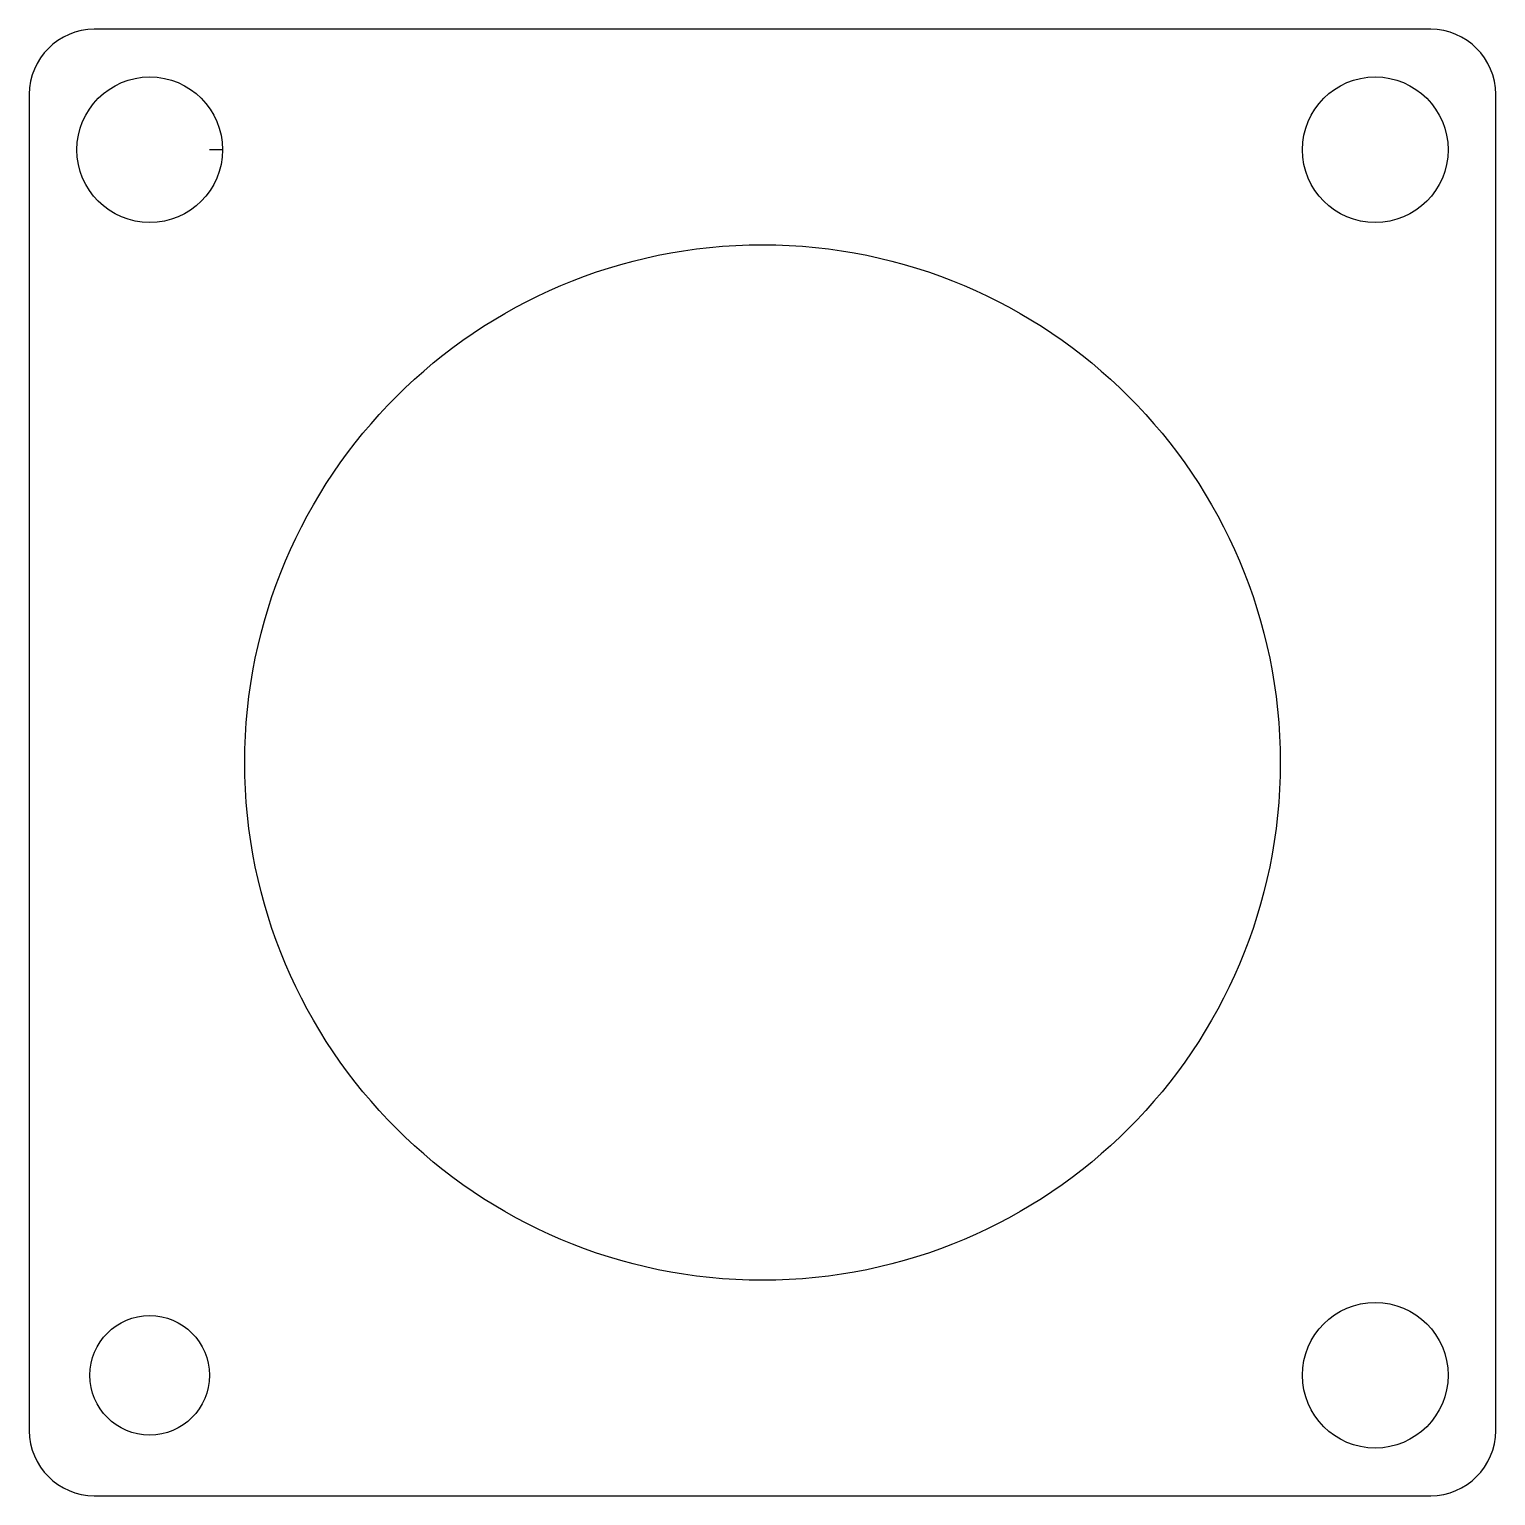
# Model space of a CAD drawing. Header units: millimetres. Extents: x -28.2 to 28.2, y -28.2 to 28.2.
import ezdxf

# ---------------------------------------------------------------- set-up
doc = ezdxf.new("R2010")
doc.units = ezdxf.units.MM
doc.header["$MEASUREMENT"] = 0
doc.layers.add('Sketch001', color=7, linetype='Continuous')

msp = doc.modelspace()

# ---------------------------------------------------------------- linework, layer by layer
at = {"layer": 'Sketch001'}
for p, q in [((13.8, 28.2), (-25.7, 28.2)), ((19.8, 28.2), (13.8, 28.2)), ((25.7, 28.2), (19.8, 28.2)), ((-28.2, 25.7), (-28.2, 19.8)), ((28.2, -13.8), (28.2, 25.7)), ((-20.77, 23.57), (-21.27, 23.57)), ((-28.2, 19.8), (-28.2, 13.8)), ((-28.2, 13.8), (-28.2, -25.7)), ((28.2, -19.8), (28.2, -13.8)), ((28.2, -25.7), (28.2, -19.8)), ((-25.7, -28.2), (-19.8, -28.2)), ((-19.8, -28.2), (25.7, -28.2))]:
    msp.add_line(p, q, dxfattribs=at)
for centre, radius in [((-23.57, 23.57), 2.8), ((23.57, 23.57), 2.8), ((0, 0), 19.914), ((23.57, -23.57), 2.8), ((-23.57, -23.57), 2.3)]:
    msp.add_circle(centre, radius, dxfattribs=at)
for centre, start, end in [((-25.7, 25.7), 90, 180), ((25.7, 25.7), 0, 90), ((-25.7, -25.7), 180, 270), ((25.7, -25.7), 270, 0)]:
    msp.add_arc(centre, 2.5, start, end, dxfattribs=at)

doc.saveas('drawing.dxf')
